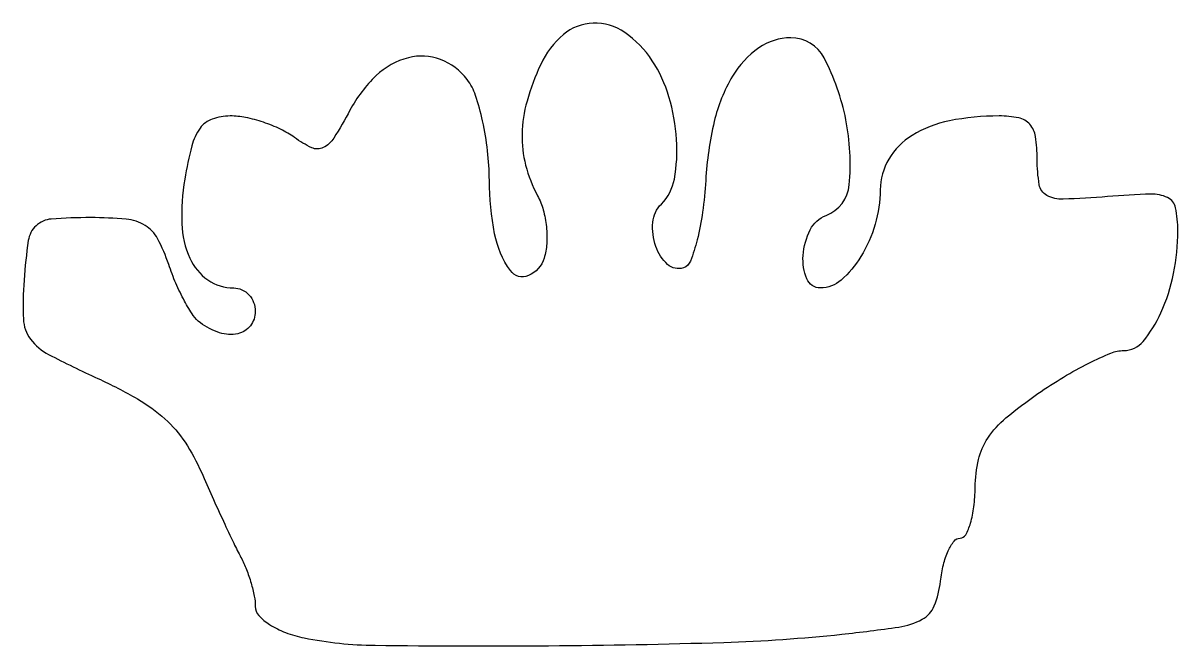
# Model space of a CAD drawing. Extents: x 0.2 to 74, y 0.1 to 39.9.
import ezdxf

# ---------------------------------------------------------------- set-up
doc = ezdxf.new("R2010")
doc.units = 0

msp = doc.modelspace()

# ---------------------------------------------------------------- linework, layer by layer
msp.add_lwpolyline([(33.25, 37.292833, 0.039482), (32.377137, 34.944384, 0.063525), (32.058368, 32.835964, 0.069564), (32.288532, 30.856087, 0.059259), (33.055399, 28.896486, -0.05736), (33.41261, 27.993776, -0.039587), (33.612922, 26.911869, -0.039882), (33.639248, 25.825151, -0.063041), (33.471301, 24.909578, -0.215353), (32.465697, 23.789411, -0.356878), (31.310481, 24.109833, -0.106287), (30.30653, 26.465517, -0.046088), (29.968197, 29.872445, 0.026523), (29.853888, 31.778327, 0.025841), (29.538284, 33.678272, 0.026753), (29.085959, 35.314078, 0.081495), (28.549323, 36.330182, 0.140381), (26.840187, 37.611573, 0.156197), (24.787517, 37.723552, 0.127134), (22.729761, 36.577105, 0.079904), (21.053942, 34.373187, -0.016265), (20.023863, 32.587277, -0.140276), (19.349136, 31.975675, -0.226332), (18.616156, 31.966537, -0.049709), (17.500645, 32.623187, 0.04649), (16.617688, 33.150608, 0.030473), (15.518433, 33.595561, 0.030616), (14.38426, 33.900288, 0.050359), (13.396768, 34, 0.086569), (12.241791, 33.798519, 0.151578), (11.473726, 33.219126, 0.093656), (10.942331, 32.081176, 0.020689), (10.494157, 29.965414, 0.049988), (10.30132, 27.111875, 0.097735), (10.81281, 24.900157, 0.137042), (11.965707, 23.516032, 0.152133), (13.622445, 23, -0.108083), (14.14801, 22.885048, -0.099644), (14.595343, 22.559375, -0.09558), (14.895288, 22.072657, -0.090674), (15, 21.5, -0.166415), (14.684828, 20.57928, -0.178103), (13.880047, 20.07621, -0.130519), (12.720911, 20.138175, -0.078788), (11.48701, 20.765313, -0.089476), (11.030803, 21.240677, -0.02243), (10.474577, 22.165436, -0.022184), (9.924442, 23.29766, -0.020718), (9.462928, 24.5, 0.040135), (8.753247, 26.15405, 0.136768), (7.955513, 26.997788, 0.112801), (6.743417, 27.39532, 0.02307), (4.475918, 27.5, 0.018216), (1.955374, 27.408139, 0.171741), (0.978905, 26.980222, 0.170103), (0.48418, 26.031406, 0.017793), (0.209545, 23.5, 0.028416), (0.17034, 20.998293, 0.151885), (0.62351, 19.727768, 0.112648), (1.784796, 18.744923, 0.0125), (4.929687, 17.214051, -0.024006), (7.464758, 15.907065, -0.053037), (9.221775, 14.626011, -0.061661), (10.505216, 13.137825, -0.044671), (11.554209, 11.214051, 0.003206), (12.239294, 9.664756, 0.002952), (12.963099, 8.080926, 0.002947), (13.624988, 6.67665, 0.00976), (14.084067, 5.763569, -0.028164), (14.434772, 4.997005, -0.021916), (14.730945, 4.129322, -0.022385), (14.935714, 3.293829, -0.048936), (15, 2.638569, 0.187005), (15.223757, 2.061226, 0.064823), (15.917969, 1.474298, 0.05347), (16.928919, 0.966418, 0.040351), (18.125, 0.625, 0.046602), (22.657191, 0.150761, 0.004479), (33.755289, 0.126744, 0.006074), (44.960372, 0.339006, 0.018857), (52.5, 0.858534, 0.009404), (56.150029, 1.318345, 0.087379), (57.653595, 1.814005, 0.176355), (58.41762, 2.669594, 0.066409), (58.816422, 4.25, -0.031666), (59.005759, 5.303222, -0.046395), (59.314134, 6.192188, -0.056702), (59.685494, 6.811837, -0.233512), (60.066422, 7, 0.274618), (60.429025, 7.215399, 0.052116), (60.73691, 7.954688, 0.04257), (60.955659, 9.004722, 0.027162), (61.037951, 10.25, -0.053817), (61.250978, 12.02857, -0.090951), (61.84502, 13.402333, -0.071337), (63.000723, 14.68862, -0.022808), (65.0513, 16.25, -0.016244), (66.68413, 17.302789, -0.0189), (68.302898, 18.192188, -0.018208), (69.714763, 18.83662, -0.098261), (70.538099, 19, 0.224307), (71.774524, 19.584064, 0.066094), (72.910781, 21.411891, 0.055947), (73.724877, 23.932425, 0.0502), (74, 26.665793, 0.051041), (73.850667, 28.124869, 0.233115), (73.341605, 28.77804, 0.122248), (72.271092, 29.003327, 0.010875), (69.5, 28.843488, -0.010652), (66.666256, 28.678765, -0.132416), (65.62557, 28.918637, -0.233718), (65.133383, 29.605496, -0.040665), (65, 31.242794, 0.036339), (64.89562, 32.67708, 0.145542), (64.529224, 33.466908, 0.163859), (63.819735, 33.875553, 0.049474), (62.5651, 34, 0.048336), (59.388871, 33.692227, 0.091061), (56.999714, 32.7523, 0.120143), (55.520964, 31.243138, 0.131912), (54.968197, 29.274751, -0.068899), (54.637748, 27.074054, -0.065396), (53.719894, 25.003342, -0.074619), (52.46362, 23.502115, -0.18327), (51.139757, 23, -0.302582), (50.271345, 23.578498, -0.118807), (50.032437, 25.068431, -0.097147), (50.493408, 26.726327, -0.187012), (51.5, 27.638374, 0.285462), (52.981456, 29.594208, 0.072095), (52.765328, 33.761282, 0.071666), (51.37257, 37.71303, 0.279145), (49.246992, 39, 0.154978), (47.19717, 38.349011, 0.104804), (45.518618, 36.536091, 0.077151), (44.35056, 33.646029, 0.043013), (43.804052, 29.8803, -0.01972), (43.605543, 27.852498, -0.028357), (43.25832, 26.082547, -0.027613), (42.829525, 24.723501, -0.226769), (42.373207, 24.286338, -0.271058), (41.37048, 24.50156, -0.125192), (40.612054, 25.656938, -0.105081), (40.422421, 27.198483, -0.176397), (40.967217, 28.367217, 0.153711), (41.800938, 29.967224, 0.059759), (41.942113, 32.487667, 0.056262), (41.455619, 35.225984, 0.073082), (40.38499, 37.535183, 0.09661), (38.62274, 39.342905, 0.161242), (36.603629, 39.936164, 0.169312), (34.700405, 39.199296, 0.108215)], format="xyb", close=True)

doc.saveas('drawing.dxf')
